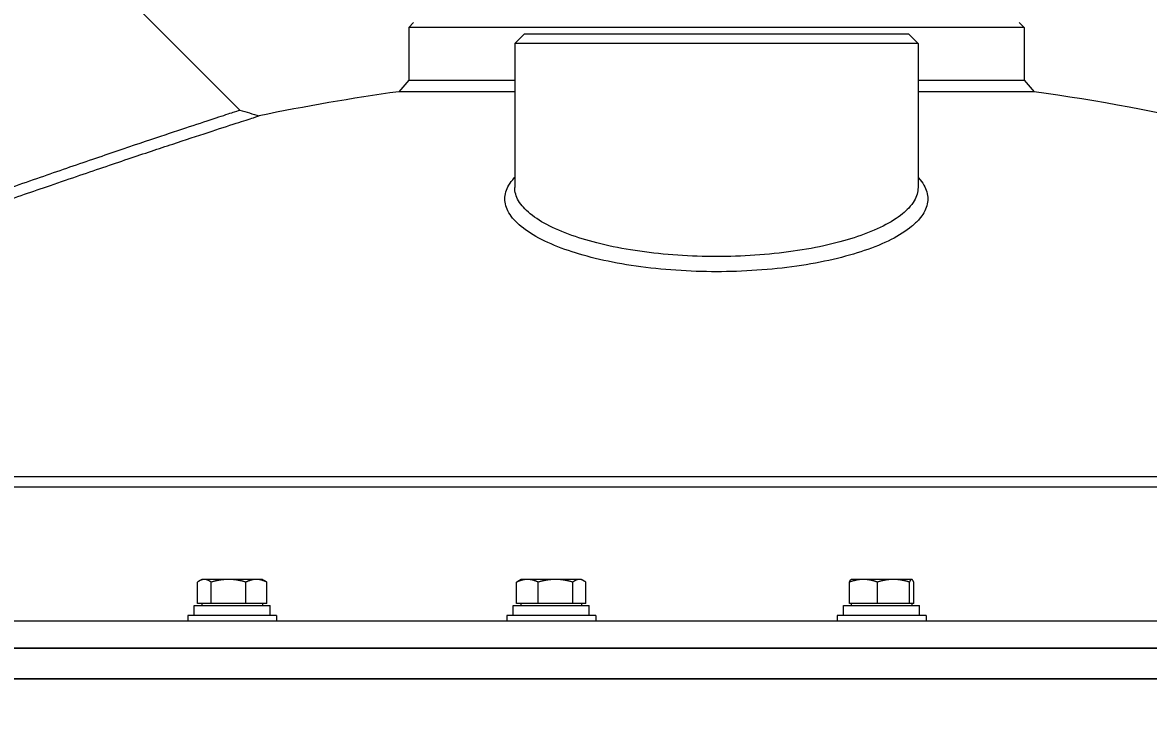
# Model space of a CAD drawing. Header units: inches. Extents: x 12 to 318, y 5 to 204.
# Drawn here: x 141.39 to 155.35, y 91.04 to 99.55 of the extents above; entities that cross this region are included whole.
import ezdxf

# ---------------------------------------------------------------- set-up
doc = ezdxf.new("R2010")
doc.units = ezdxf.units.IN
doc.header["$LTSCALE"] = 9.5
doc.header["$MEASUREMENT"] = 0
doc.layers.add('Dimension', color=7, linetype='Continuous', lineweight=25)
doc.layers.add('Visible', color=7, linetype='Continuous', lineweight=18)
doc.styles.add('Standard D-E', font='arial.ttf')
doc.dimstyles.new('in [mm] D-E NeptuneBenson', dxfattribs={"dimscale": 9.5, "dimtxt": 0.15, "dimasz": 0.098425, "dimexe": 0.125, "dimexo": 0.063, "dimgap": 0.031496, "dimtad": 0, "dimtih": 1, "dimtoh": 1, "dimdec": 4, "dimzin": 3, "dimdsep": 46, "dimlunit": 5, "dimtxsty": 'Standard D-E', "dimcen": 0.09, "dimdle": 0.393701, "dimclrd": 256, "dimclre": 256, "dimclrt": 256, "dimadec": 1, "dimazin": 1, "dimtfac": 1, "dimtofl": 0, "dimtmove": 0, "dimatfit": 3, "dimfxl": 1, "dimfrac": 1, "dimtolj": 1, "dimtzin": 4, "dimlwd": -1, "dimlwe": -1, "dimarcsym": 0})

# ---------------------------------------------------------------- blocks, each defined once
blk = doc.blocks.new('*D25')
at = {"layer": 'Defpoints', "color": 0, "transparency": 16777216}
for p in [(137.279, 100.587), (164.817, 28.314), (178.23, 28.314)]:
    blk.add_point(p, dxfattribs=at)
at = {"layer": 'Dimension', "transparency": 16777216}
for p, q in [((137.877, 100.587), (179.417, 100.587)), ((178.23, 99.652), (178.23, 86.184)), ((178.23, 29.249), (178.23, 80.305)), ((165.415, 28.314), (179.417, 28.314))]:
    blk.add_line(p, q, dxfattribs=at)
for points in [[(178.074, 99.652), (178.385, 99.652), (178.23, 100.587)], [(178.074, 29.249), (178.385, 29.249), (178.23, 28.314)]]:
    blk.add_solid(points, dxfattribs=at)
at = {"layer": 'Dimension', "transparency": 16777216, "char_height": 1.425, "attachment_point": 5, "style": 'Standard D-E'}
for s, insert in [('\\A1; 72{\\H1x;\\S1#4;} in', (178.23, 84.972)), ('\\A1;[1835.7 mm]', (178.23, 82.032))]:
    blk.add_mtext(s, dxfattribs=dict(at, insert=insert))
blk = doc.blocks.new('*D26')
at = {"layer": 'Defpoints', "color": 0, "transparency": 16777216}
for p in [(150.367, 109.174), (187.512, 109.174), (164.817, 28.314)]:
    blk.add_point(p, dxfattribs=at)
at = {"layer": 'Dimension', "transparency": 16777216}
for p, q in [((150.965, 109.174), (188.7, 109.174)), ((187.512, 108.239), (187.512, 71.699)), ((187.512, 29.249), (187.512, 65.79)), ((165.415, 28.314), (188.7, 28.314))]:
    blk.add_line(p, q, dxfattribs=at)
for points in [[(187.356, 108.239), (187.668, 108.239), (187.512, 109.174)], [(187.356, 29.249), (187.668, 29.249), (187.512, 28.314)]]:
    blk.add_solid(points, dxfattribs=at)
at = {"layer": 'Dimension', "transparency": 16777216, "char_height": 1.425, "attachment_point": 5, "style": 'Standard D-E'}
for s, insert in [('\\A1; 80{\\H1x;\\S7#8;} in', (187.512, 70.486)), ('\\A1;[2053.8 mm]', (187.512, 67.532))]:
    blk.add_mtext(s, dxfattribs=dict(at, insert=insert))

msp = doc.modelspace()

# ---------------------------------------------------------------- linework, layer by layer
at = {"layer": 'Visible'}
for p, q in [((140.107185, 102.446882), (144.084242, 98.469824)), ((146.236651, 99.554298), (146.176651, 99.494298)), ((153.746651, 99.554298), (153.806651, 99.494298)), ((153.806651, 99.494298), (146.176651, 99.494298)), ((146.176651, 99.494298), (146.176651, 98.83998)), ((147.611651, 99.414298), (147.491651, 99.294298)), ((147.611651, 99.414298), (152.371651, 99.414298)), ((152.371651, 99.414298), (152.491651, 99.294298)), ((153.806651, 99.494298), (153.806651, 98.83998)), ((152.491651, 99.294298), (147.491651, 99.294298)), ((147.491651, 99.294298), (147.491651, 97.51071)), ((152.491651, 99.294298), (152.491651, 97.51071)), ((146.176651, 98.83998), (146.052839, 98.697791)), ((146.176651, 98.83998), (147.491651, 98.83998)), ((152.491651, 98.83998), (152.689263, 98.83998)), ((152.689263, 98.83998), (153.806651, 98.83998)), ((153.806651, 98.83998), (153.930463, 98.697791)), ((147.491651, 98.697791), (146.052839, 98.697791)), ((152.776812, 98.697791), (152.491651, 98.697791)), ((153.930463, 98.697791), (152.776812, 98.697791)), ((138.448436, 93.929298), (149.991651, 93.929298)), ((149.991651, 93.929298), (163.991651, 93.929298)), ((138.437032, 93.804298), (164.276651, 93.804298)), ((143.558385, 92.357294), (143.558385, 92.6218)), ((143.613305, 92.655294), (143.580473, 92.636338)), ((143.643494, 92.655294), (143.613305, 92.655294)), ((143.943562, 92.655294), (143.643494, 92.655294)), ((143.728602, 92.357294), (143.728602, 92.6218)), ((144.288373, 92.655294), (143.943562, 92.655294)), ((144.158521, 92.357294), (144.158521, 92.6218)), ((144.363305, 92.655294), (144.288373, 92.655294)), ((144.363305, 92.655294), (144.396137, 92.636338)), ((144.418224, 92.357294), (144.418224, 92.6218)), ((147.515379, 92.357294), (147.515379, 92.6218)), ((147.569021, 92.655294), (147.53999, 92.638532)), ((147.649112, 92.655294), (147.569021, 92.655294)), ((147.997167, 92.655294), (147.649112, 92.655294)), ((147.782846, 92.357294), (147.782846, 92.6218)), ((148.292076, 92.655294), (147.997167, 92.655294)), ((148.211488, 92.357294), (148.211488, 92.6218)), ((148.319021, 92.655294), (148.292076, 92.655294)), ((148.319021, 92.655294), (148.348053, 92.638532)), ((148.372663, 92.357294), (148.372663, 92.6218)), ((151.641127, 92.357294), (151.641127, 92.6218)), ((151.664281, 92.655294), (151.661583, 92.653736)), ((151.814371, 92.655294), (151.664281, 92.655294)), ((152.186693, 92.655294), (151.814371, 92.655294)), ((151.987616, 92.357294), (151.987616, 92.6218)), ((152.411602, 92.655294), (152.186693, 92.655294)), ((152.385769, 92.357294), (152.385769, 92.6218)), ((152.414281, 92.655294), (152.411602, 92.655294)), ((152.414281, 92.655294), (152.416979, 92.653736)), ((152.437434, 92.357294), (152.437434, 92.6218)), ((143.516954, 92.33229), (144.459656, 92.33229)), ((143.516954, 92.20729), (143.516954, 92.33229)), ((143.643494, 92.357294), (143.558385, 92.357294)), ((143.613305, 92.357294), (143.613305, 92.33229)), ((143.728602, 92.357294), (143.643494, 92.357294)), ((143.943562, 92.357294), (143.728602, 92.357294)), ((144.158521, 92.357294), (143.943562, 92.357294)), ((144.288373, 92.357294), (144.158521, 92.357294)), ((144.418224, 92.357294), (144.288373, 92.357294)), ((144.363305, 92.357294), (144.363305, 92.33229)), ((144.459656, 92.20729), (144.459656, 92.33229)), ((147.47267, 92.33229), (148.415372, 92.33229)), ((147.47267, 92.20729), (147.47267, 92.33229)), ((147.649112, 92.357294), (147.515379, 92.357294)), ((147.569021, 92.357294), (147.569021, 92.33229)), ((147.782846, 92.357294), (147.649112, 92.357294)), ((147.997167, 92.357294), (147.782846, 92.357294)), ((148.211488, 92.357294), (147.997167, 92.357294)), ((148.292076, 92.357294), (148.211488, 92.357294)), ((148.372663, 92.357294), (148.292076, 92.357294)), ((148.319021, 92.357294), (148.319021, 92.33229)), ((148.415372, 92.20729), (148.415372, 92.33229)), ((151.567929, 92.33229), (152.510632, 92.33229)), ((151.567929, 92.20729), (151.567929, 92.33229)), ((151.814371, 92.357294), (151.641127, 92.357294)), ((151.664281, 92.357294), (151.664281, 92.33229)), ((151.987616, 92.357294), (151.814371, 92.357294)), ((152.186693, 92.357294), (151.987616, 92.357294)), ((152.385769, 92.357294), (152.186693, 92.357294)), ((152.411602, 92.357294), (152.385769, 92.357294)), ((152.437434, 92.357294), (152.411602, 92.357294)), ((152.414281, 92.357294), (152.414281, 92.33229)), ((152.510632, 92.20729), (152.510632, 92.33229)), ((133.586651, 92.144298), (166.396651, 92.144298)), ((144.539486, 92.20729), (143.437123, 92.20729)), ((143.437123, 92.20729), (143.437123, 92.144298)), ((144.539486, 92.20729), (144.539486, 92.144298)), ((148.495202, 92.20729), (147.39284, 92.20729)), ((147.39284, 92.20729), (147.39284, 92.144298)), ((148.495202, 92.20729), (148.495202, 92.144298)), ((152.590462, 92.20729), (151.488099, 92.20729)), ((151.488099, 92.20729), (151.488099, 92.144298)), ((152.590462, 92.20729), (152.590462, 92.144298)), ((133.461651, 91.804298), (166.521651, 91.804298)), ((166.521651, 91.804298), (133.461651, 91.804298)), ((166.521651, 91.424298), (133.461651, 91.424298)), ((133.461651, 91.424298), (166.521651, 91.424298))]:
    msp.add_line(p, q, dxfattribs=at)
for start, end in [(98.0312245, 101.5989074), (62.5561831, 81.9687755)]:
    msp.add_arc((149.991651, 70.782078), 28.192219, start, end, dxfattribs=at)
for points, knots in [([(141.61089, 97.637964), (141.720818, 97.676078), (141.829749, 97.713702), (142.15612, 97.825995), (142.367641, 97.898164), (142.760912, 98.031413), (142.942643, 98.092491), (143.247814, 98.194482), (143.384815, 98.239993), (143.628897, 98.320712), (143.735972, 98.355925), (143.909279, 98.412756), (143.975656, 98.434426), (144.06315, 98.462964), (144.084242, 98.469824), (144.084242, 98.469824)], [-50.840155678, -50.840155678, -50.840155678, -50.840155678, -49.974449155, -49.974449155, -48.199467575, -48.199467575, -46.424485994, -46.424485994, -44.845176318, -44.845176318, -43.265866641, -43.265866641, -41.686556965, -41.686556965, -40.107247289, -40.107247289, -40.107247289, -40.107247289]), ([(141.687966, 97.520841), (141.81288, 97.563846), (141.936779, 97.606314), (142.281199, 97.72384), (142.496537, 97.796684), (142.898205, 97.931572), (143.084518, 97.993615), (143.407573, 98.100554), (143.557121, 98.149724), (143.823869, 98.236988), (143.941065, 98.275087), (144.130983, 98.336629), (144.203873, 98.360131), (144.300068, 98.391113), (144.323345, 98.398587), (144.323345, 98.398587)], [2.605280485, 2.605280485, 2.605280485, 2.605280485, 3.582727556, 3.582727556, 5.374091334, 5.374091334, 7.165455112, 7.165455112, 8.851416475, 8.851416475, 10.537377838, 10.537377838, 12.223339202, 12.223339202, 13.909300565, 13.909300565, 13.909300565, 13.909300565]), ([(140.587168, 97.278781), (140.806688, 97.356695), (141.03452, 97.436978), (141.378818, 97.557332), (141.495405, 97.597918), (141.61089, 97.637964)], [0, 0, 0, 0, 1.774981581, 1.774981581, 2.684256638, 2.684256638, 2.684256638, 2.684256638]), ([(152.505537, 97.117327), (152.47877, 97.086453), (152.447068, 97.055857), (152.342297, 96.969867), (152.257087, 96.915884), (152.058995, 96.815578), (151.946095, 96.76926), (151.710819, 96.689425), (151.581802, 96.652741), (151.300152, 96.587652), (151.147524, 96.559246), (150.828341, 96.513418), (150.661508, 96.495959), (150.325247, 96.473), (150.155816, 96.467505), (149.827486, 96.467505), (149.658055, 96.473), (149.321794, 96.495959), (149.154961, 96.513418), (148.835778, 96.559246), (148.68315, 96.587652), (148.4015, 96.652741), (148.272482, 96.689425), (148.037206, 96.76926), (147.924307, 96.815578), (147.726215, 96.915884), (147.641005, 96.969867), (147.504558, 97.081854), (147.453222, 97.139937), (147.385992, 97.256139), (147.370115, 97.314258), (147.370115, 97.426014), (147.385908, 97.483658), (147.436716, 97.57053), (147.458746, 97.600025), (147.485389, 97.629148)], [-39.312452831, -39.312452831, -39.312452831, -39.312452831, -38.600079827, -38.600079827, -37.270303359, -37.270303359, -35.940526891, -35.940526891, -34.689592312, -34.689592312, -33.438657733, -33.438657733, -32.187723154, -32.187723154, -30.936788575, -30.936788575, -29.685853996, -29.685853996, -28.434919417, -28.434919417, -27.183984838, -27.183984838, -25.933050259, -25.933050259, -24.603273791, -24.603273791, -23.273497323, -23.273497323, -21.943720855, -21.943720855, -20.613944387, -20.613944387, -19.287734437, -19.287734437, -18.602559029, -18.602559029, -18.602559029, -18.602559029]), ([(152.497918, 97.629142), (152.524559, 97.600021), (152.546587, 97.570528), (152.597393, 97.483658), (152.613187, 97.426014), (152.613187, 97.370211)], [-2.011337182, -2.011337182, -2.011337182, -2.011337182, -1.32620995, -1.32620995, 0, 0, 0, 0]), ([(140.692047, 97.173901), (140.913772, 97.25203), (141.144056, 97.332574), (141.479198, 97.448826), (141.583932, 97.485019), (141.687966, 97.520841)], [55.475717901, 55.475717901, 55.475717901, 55.475717901, 57.267081679, 57.267081679, 58.080998386, 58.080998386, 58.080998386, 58.080998386]), ([(152.375804, 97.256218), (152.353235, 97.231937), (152.327432, 97.207875), (152.233383, 97.131138), (152.152145, 97.079983), (151.963296, 96.984948), (151.855668, 96.941073), (151.631321, 96.865433), (151.508256, 96.830674), (151.239609, 96.769008), (151.094031, 96.742102), (150.789603, 96.698699), (150.630486, 96.682167), (150.30979, 96.660427), (150.148207, 96.655225), (149.835095, 96.655225), (149.673512, 96.660427), (149.352816, 96.682167), (149.193699, 96.698699), (148.889271, 96.742102), (148.743692, 96.769008), (148.475046, 96.830674), (148.35198, 96.865433), (148.127634, 96.941073), (148.020006, 96.984948), (147.831157, 97.079983), (147.749919, 97.131138), (147.619831, 97.23728), (147.570886, 97.292342), (147.506789, 97.402521), (147.491651, 97.457638), (147.491651, 97.51071)], [1.969452066, 1.969452066, 1.969452066, 1.969452066, 2.534575132, 2.534575132, 3.801862698, 3.801862698, 5.069150264, 5.069150264, 6.262105894, 6.262105894, 7.455061525, 7.455061525, 8.648017156, 8.648017156, 9.840972787, 9.840972787, 11.033928418, 11.033928418, 12.226884048, 12.226884048, 13.419839679, 13.419839679, 14.61279531, 14.61279531, 15.880082876, 15.880082876, 17.147370442, 17.147370442, 18.414658008, 18.414658008, 19.681945574, 19.681945574, 19.681945574, 19.681945574]), ([(152.491651, 97.51071), (152.491651, 97.457638), (152.476513, 97.402521), (152.426707, 97.316908), (152.403763, 97.286393), (152.375804, 97.256218)], [39.335620863, 39.335620863, 39.335620863, 39.335620863, 40.602908429, 40.602908429, 41.305072929, 41.305072929, 41.305072929, 41.305072929]), ([(152.613187, 97.370211), (152.613187, 97.314258), (152.59731, 97.256139), (152.548088, 97.171062), (152.528661, 97.144091), (152.505537, 97.117327)], [0, 0, 0, 0, 1.329776468, 1.329776468, 1.947179932, 1.947179932, 1.947179932, 1.947179932])]:
    msp.add_open_spline(points, degree=3, knots=knots, dxfattribs=at)
for points in [[(144.084242, 98.469824), (144.163931, 98.446051), (144.243656, 98.42236), (144.323345, 98.398587)], [(147.485349, 97.629153), (147.48745, 97.631449), (147.48955, 97.633745), (147.491651, 97.636042)], [(152.491651, 97.636042), (152.493753, 97.633743), (152.495856, 97.631445), (152.497959, 97.629147)]]:
    msp.add_open_spline(points, degree=3, dxfattribs=at)
for points, weights in [([(143.643494, 92.655294), (143.603995, 92.655294), (143.558385, 92.6218)], [1, 1.0379548493, 1]), ([(143.728602, 92.6218), (143.682992, 92.655294), (143.643494, 92.655294)], [1, 1.0379548493, 1]), ([(143.943562, 92.655294), (143.843799, 92.655294), (143.728602, 92.6218)], [1, 1.0379548493, 1]), ([(144.158521, 92.6218), (144.043325, 92.655294), (143.943562, 92.655294)], [1, 1.0379548493, 1]), ([(144.288373, 92.655294), (144.228109, 92.655294), (144.158521, 92.6218)], [1, 1.0379548493, 1]), ([(144.418224, 92.6218), (144.348637, 92.655294), (144.288373, 92.655294)], [1, 1.0379548493, 1]), ([(144.396137, 92.636338), (144.40685, 92.630153), (144.418224, 92.6218)], [1.01394334662, 1.00920328344, 1]), ([(147.649112, 92.655294), (147.587047, 92.655294), (147.515379, 92.6218)], [1, 1.0379548493, 1]), ([(147.515379, 92.6218), (147.52811, 92.631674), (147.53999, 92.638532)], [1, 1.01089719788, 1.01553701765]), ([(147.782846, 92.6218), (147.711178, 92.655294), (147.649112, 92.655294)], [1, 1.0379548493, 1]), ([(147.997167, 92.655294), (147.8977, 92.655294), (147.782846, 92.6218)], [1, 1.0379548493, 1]), ([(148.211488, 92.6218), (148.096634, 92.655294), (147.997167, 92.655294)], [1, 1.0379548493, 1]), ([(148.292076, 92.655294), (148.254675, 92.655294), (148.211488, 92.6218)], [1, 1.0379548493, 1]), ([(148.372663, 92.6218), (148.329477, 92.655294), (148.292076, 92.655294)], [1, 1.0379548493, 1]), ([(151.814371, 92.655294), (151.733968, 92.655294), (151.641127, 92.6218)], [1, 1.0379548493, 1]), ([(151.641127, 92.6218), (151.652053, 92.648234), (151.661583, 92.653736)], [1, 1.02971695473, 1.0128998083]), ([(151.987616, 92.6218), (151.894775, 92.655294), (151.814371, 92.655294)], [1, 1.0379548493, 1]), ([(152.186693, 92.655294), (152.094301, 92.655294), (151.987616, 92.6218)], [1, 1.0379548493, 1]), ([(152.385769, 92.6218), (152.279085, 92.655294), (152.186693, 92.655294)], [1, 1.0379548493, 1]), ([(152.411602, 92.655294), (152.399613, 92.655294), (152.385769, 92.6218)], [1, 1.0379548493, 1]), ([(152.437434, 92.6218), (152.423591, 92.655294), (152.411602, 92.655294)], [1, 1.0379548493, 1])]:
    msp.add_rational_spline(points, weights, degree=2, dxfattribs=at)

# ---------------------------------------------------------------- dimensions: what is measured, and where the dimension line sits
at = {"layer": 'Dimension'}
for base, p1, p2, text, picture, middle in [((187.512277, 109.174302), (164.816889, 28.314298), (150.366651, 109.174302), ' <> in\\X[2053.8 mm]', '*D26', (187.512277, 68.7443)), ((178.229578, 28.314298), (137.278758, 100.587191), (164.816889, 28.314298), ' <> in\\X[1835.7 mm]', '*D25', (178.229578, 83.244502))]:
    dim = msp.add_linear_dim(base=base, p1=p1, p2=p2, angle=90, text=text, dimstyle='in [mm] D-E NeptuneBenson', override={"dimgap": 0.031496, "dimdec": 4, "dimpost": '', "dimtol": 0, "dimlim": 0, "dimtp": 0, "dimtm": 0, "dimtdec": 2, "dimatfit": 1}, dxfattribs=at)
    dim.commit()
    dim.dimension.update_dxf_attribs({"geometry": picture, "text_midpoint": middle, "dimtype": 160})

doc.saveas('drawing.dxf')
